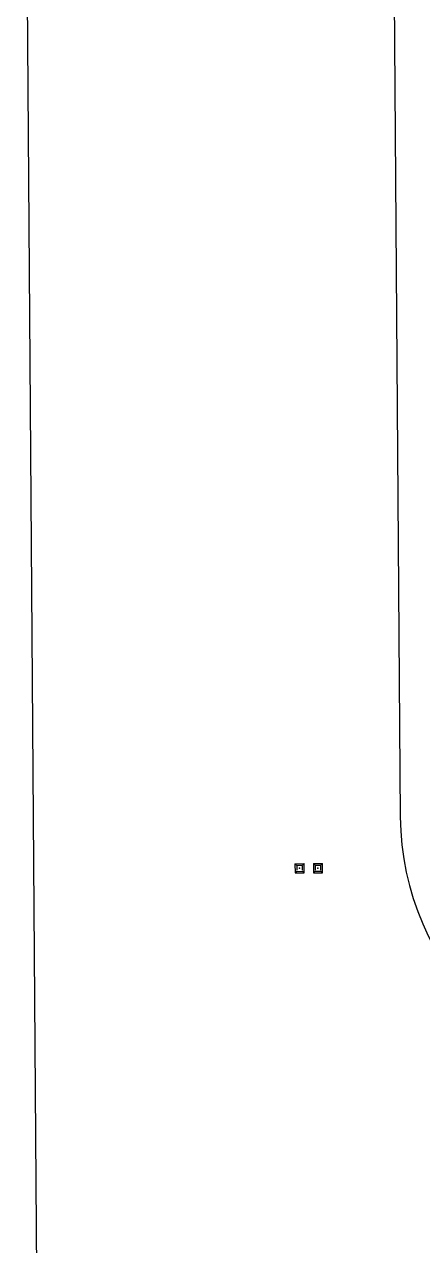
# Model space of a CAD drawing. Header units: feet. Extents: x 919634 to 928945, y 707022 to 708026.
# Drawn here: x 920210.7 to 920232.4, y 707491.8 to 707558.3 of the extents above; entities that cross this region are included whole.
import ezdxf

# ---------------------------------------------------------------- set-up
doc = ezdxf.new("R2010")
doc.units = ezdxf.units.FT
doc.header["$LTSCALE"] = 20
doc.header["$MEASUREMENT"] = 0
doc.layers.add('-u-site-xref', color=7, linetype='Continuous')
doc.layers.add('Site Plan$0$SP-CURB', color=3, linetype='Continuous', lineweight=25)
doc.layers.add('Site Plan$0$SP-RPMs', color=162, linetype='Continuous', plot=False)
doc.layers.get('-u-site-xref').off()

# ---------------------------------------------------------------- blocks, each defined once
blk = doc.blocks.new('Site Plan')
at = {"layer": 'Site Plan$0$SP-CURB'}
for p, q in [((920210.697, 707579.119), (920211.811, 707426.456)), ((920230.696, 707579.266), (920231.164, 707515.165))]:
    blk.add_line(p, q, dxfattribs=at)
blk.add_arc((920246.164, 707515.274), 15, 180.41818, 270.37527, dxfattribs=at)
at = {"layer": 'Site Plan$0$SP-RPMs'}
for p, q in [((920225.429, 707512.61, 0), (920225.929, 707512.614, 0)), ((920225.429, 707512.61, 0), (920225.523, 707512.526, 0)), ((920225.429, 707512.61, 0), (920225.433, 707512.11, 0)), ((920225.526, 707512.195, 0), (920225.433, 707512.11, 0)), ((920225.433, 707512.11, 0), (920225.933, 707512.114, 0)), ((920225.523, 707512.526, 0), (920225.836, 707512.529, 0)), ((920225.526, 707512.195, 0), (920225.838, 707512.198, 0)), ((920225.836, 707512.529, 0), (920225.929, 707512.614, 0)), ((920225.838, 707512.198, 0), (920225.933, 707512.114, 0)), ((920225.933, 707512.114, 0), (920225.929, 707512.614, 0)), ((920226.429, 707512.618, 0), (920226.929, 707512.623, 0)), ((920226.429, 707512.618, 0), (920226.523, 707512.535, 0)), ((920226.429, 707512.618, 0), (920226.433, 707512.118, 0)), ((920226.526, 707512.204, 0), (920226.433, 707512.118, 0)), ((920226.433, 707512.118, 0), (920226.933, 707512.123, 0)), ((920226.523, 707512.535, 0), (920226.836, 707512.538, 0)), ((920226.526, 707512.204, 0), (920226.838, 707512.206, 0)), ((920226.836, 707512.538, 0), (920226.929, 707512.623, 0)), ((920226.838, 707512.206, 0), (920226.933, 707512.123, 0)), ((920226.933, 707512.123, 0), (920226.929, 707512.623, 0))]:
    blk.add_line(p, q, dxfattribs=at)
at = {"layer": 'Site Plan$0$SP-RPMs', "elevation": 0}
for points in [[(920225.524, 707512.47), (920225.525, 707512.251)], [(920225.838, 707512.254), (920225.836, 707512.473)], [(920226.524, 707512.479), (920226.525, 707512.26)], [(920226.838, 707512.263), (920226.836, 707512.481)]]:
    blk.add_lwpolyline(points, dxfattribs=at)
at = {"layer": 'Site Plan$0$SP-RPMs'}
for p in [(920225.681, 707512.362, 0), (920226.681, 707512.371, 0)]:
    blk.add_point(p, dxfattribs=at)

msp = doc.modelspace()

# ---------------------------------------------------------------- block references
at = {"layer": '-u-site-xref'}
msp.add_blockref('Site Plan', (0, 0), dxfattribs=at)

doc.saveas('drawing.dxf')
